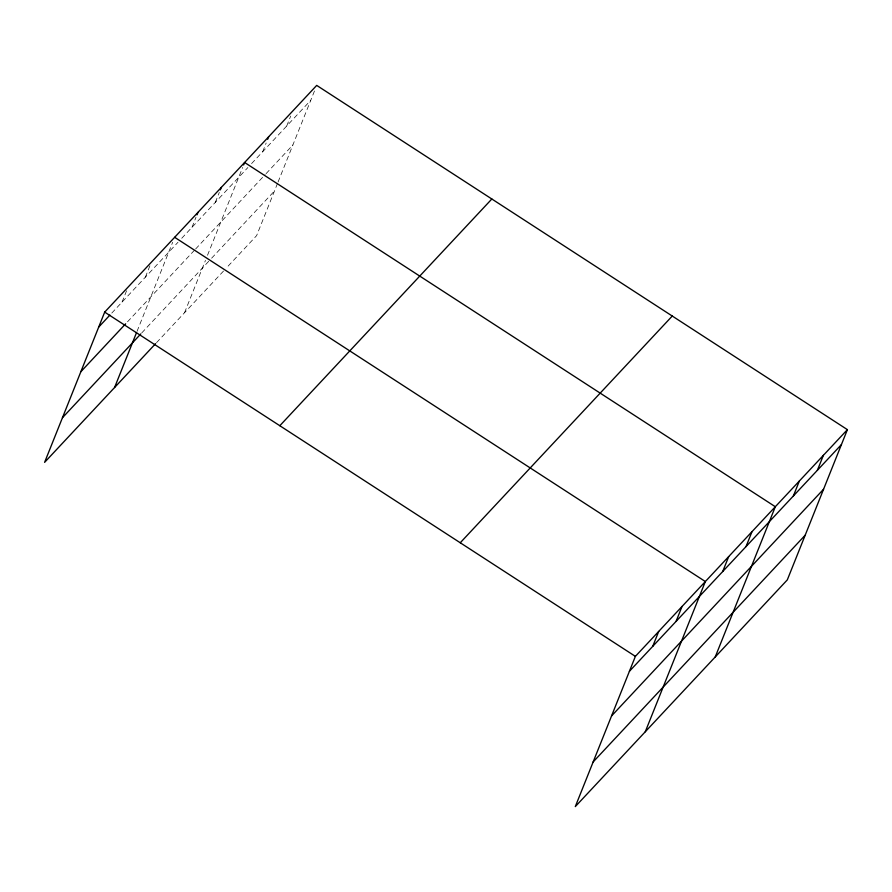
<?xml version="1.0" encoding="UTF-8"?>
<svg xmlns="http://www.w3.org/2000/svg" width="892" height="892" viewBox="0 0 892 892"><rect width="100%" height="100%" fill="white"/><g stroke="black" fill="none" stroke-linecap="round" stroke-linejoin="round"><path stroke-width="0.67" stroke-dasharray="4.46 3.34" d="M122.037 302.109L127.511 288.428M145.363 277.178L150.837 263.486M137.022 331.389L172.669 242.278M192.003 227.293L195.984 217.336M215.329 202.35L219.309 192.404M184.532 312.724L205.461 260.408M207.501 255.29L242.635 167.462M262.683 151.718L266.162 143.01M286.711 126.028L290.692 116.071M277.546 183.317L256.617 235.633L226.122 268.247M278.059 182.035L314.72 90.371M111.779 313.081L178.01 242.256M181.745 238.264L247.898 167.529M251.589 163.582L310.739 100.328M127.5 321.822L194.668 249.994M195.604 249.002L265.147 174.631M266.072 173.639L292.877 144.983M141.75 332.917L210.713 259.182M211.627 258.189L274.48 190.988M156.546 342.651L225.197 269.239"/><path stroke-width="1.34" d="M847.4 429.643L635.383 656.367L575.295 806.602L787.313 579.878L847.4 429.643L316.705 85.398L104.687 312.122L44.6 462.357L155.609 343.643M114.566 387.541L136.509 332.671M196.987 214.849L197.979 212.363M220.302 189.907L221.305 187.42M243.627 164.975L244.62 162.489L775.315 506.723L715.228 656.969M267.656 139.275L268.648 136.788M652.732 646.354L658.709 631.424M676.058 621.412L682.023 606.482M645.262 731.786L705.349 581.539L174.654 237.305M722.698 571.538L728.675 556.608M746.024 546.595L751.989 531.665M793.367 495.963L799.343 481.033M817.395 470.262L823.372 455.333M98.722 327.052L109.917 315.077M80.86 371.708L125.638 323.818M62.462 417.712L140.825 333.909M279.82 425.718L491.838 198.994M460.25 542.76L672.267 316.036M629.406 671.297L841.424 444.573M611.555 715.942L823.572 489.217M593.147 761.946L805.164 535.222M104.687 312.122L635.383 656.367"/></g></svg>
